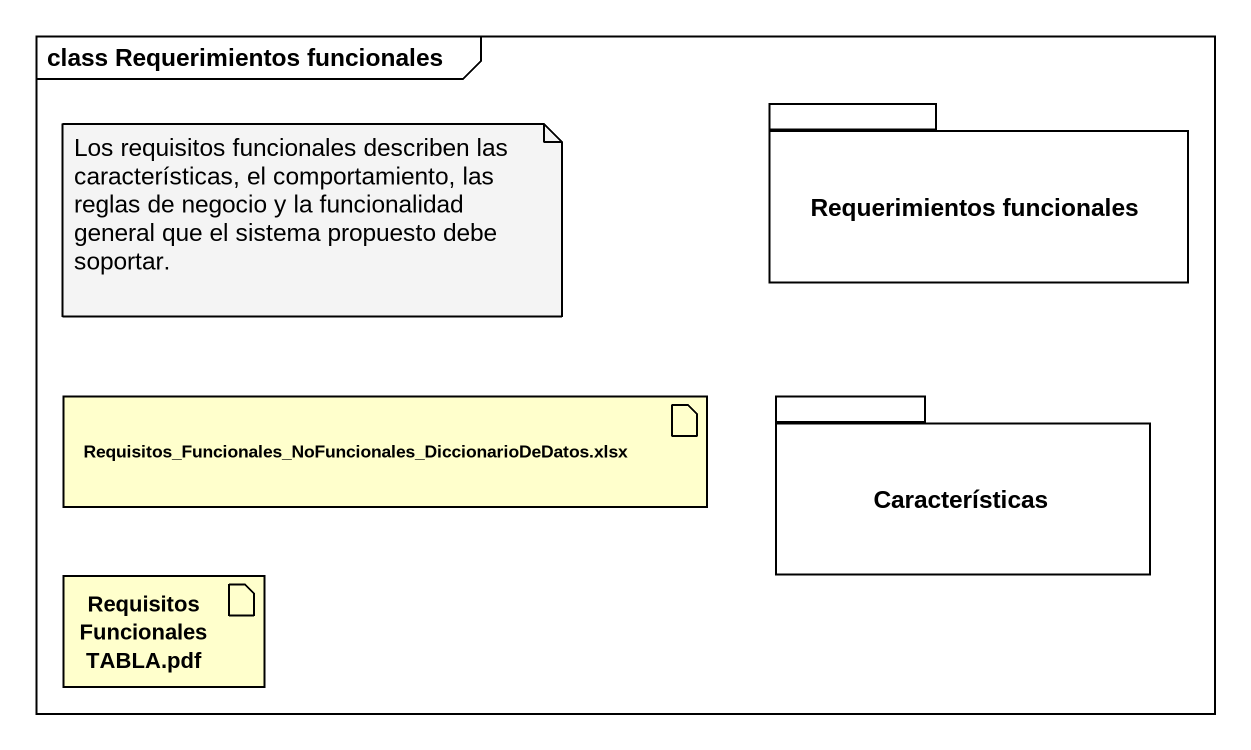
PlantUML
@startuml
mainframe class Requerimientos funcionales
package "Requerimientos funcionales" as Requerimientos_funcionales {
}
artifact "Requisitos_Funcionales_NoFuncionales_DiccionarioDeDatos.xlsx" as Requisitos_Funcionales
package Características {
}
artifact "Requisitos Funcionales TABLA.pdf" as Requisitos_Funcionales_2
note as N1
  Los requisitos funcionales describen las características, el comportamiento, las reglas de negocio y la funcionalidad general que el sistema propuesto debe soportar.
end note
@enduml
